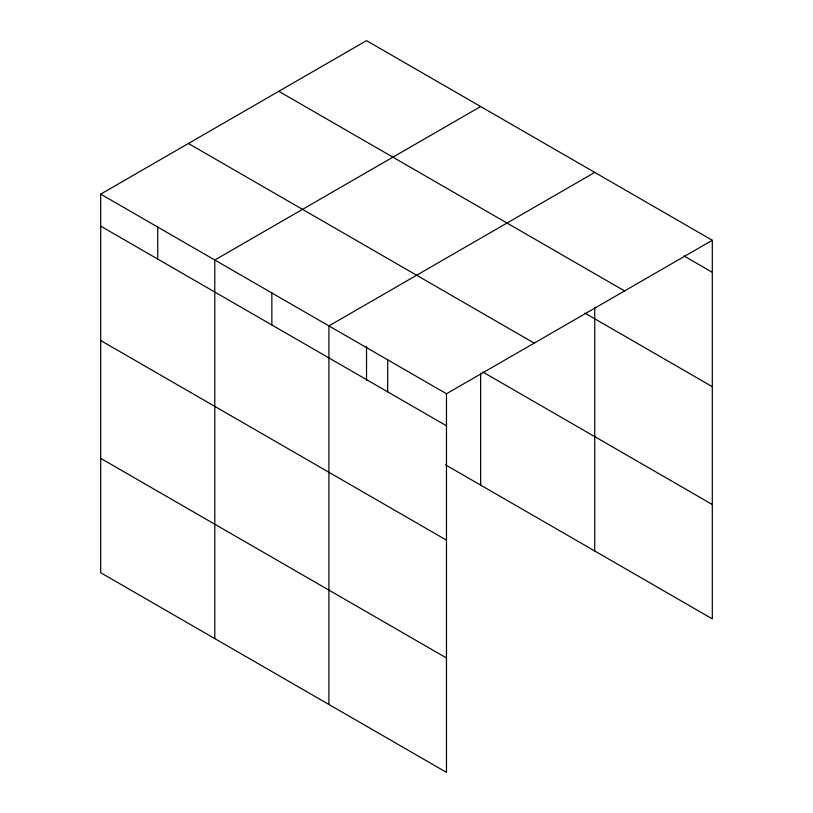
<?xml version="1.0" encoding="UTF-8"?>
<svg xmlns="http://www.w3.org/2000/svg" width="813" height="813" viewBox="0 0 813 813"><rect width="100%" height="100%" fill="white"/><g stroke="black" fill="none" stroke-linecap="round" stroke-linejoin="round"><path stroke-width="1.22" d="M446.469 540.147L446.469 393.766L100.69 194.134L100.69 572.718L446.469 772.35L446.469 540.147L100.69 340.515M100.69 194.134L366.531 40.65L712.31 240.282L712.31 618.866L445.524 464.843M480.635 106.533L214.795 260.008L214.795 638.591M594.74 172.407L328.909 325.891L328.909 704.475M446.469 393.766L712.31 240.282M684.007 255.963L712.31 272.304M278.798 91.3L624.587 290.932M584.872 313.096L712.31 386.673M188.413 143.484L534.202 343.116M482.831 372.019L712.31 504.507M100.69 226.146L446.469 425.788M100.69 458.349L446.469 657.981M594.74 307.487L594.74 550.99M480.635 373.258L480.635 485.117M387.689 359.824L387.689 391.846M366.531 346.338L366.531 380.271M271.857 292.954L271.857 324.966M157.742 227.071L157.742 259.093"/></g></svg>
